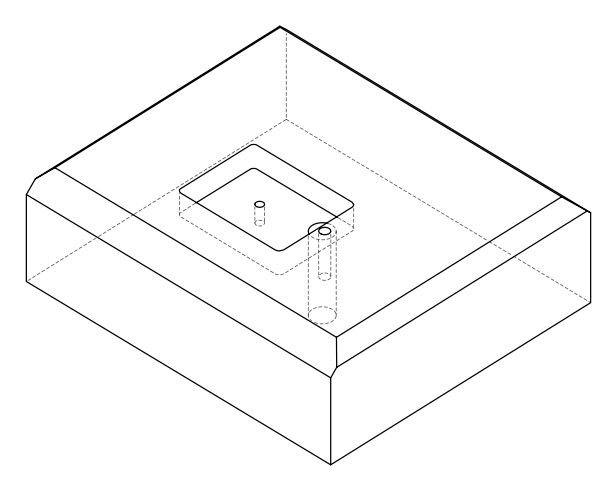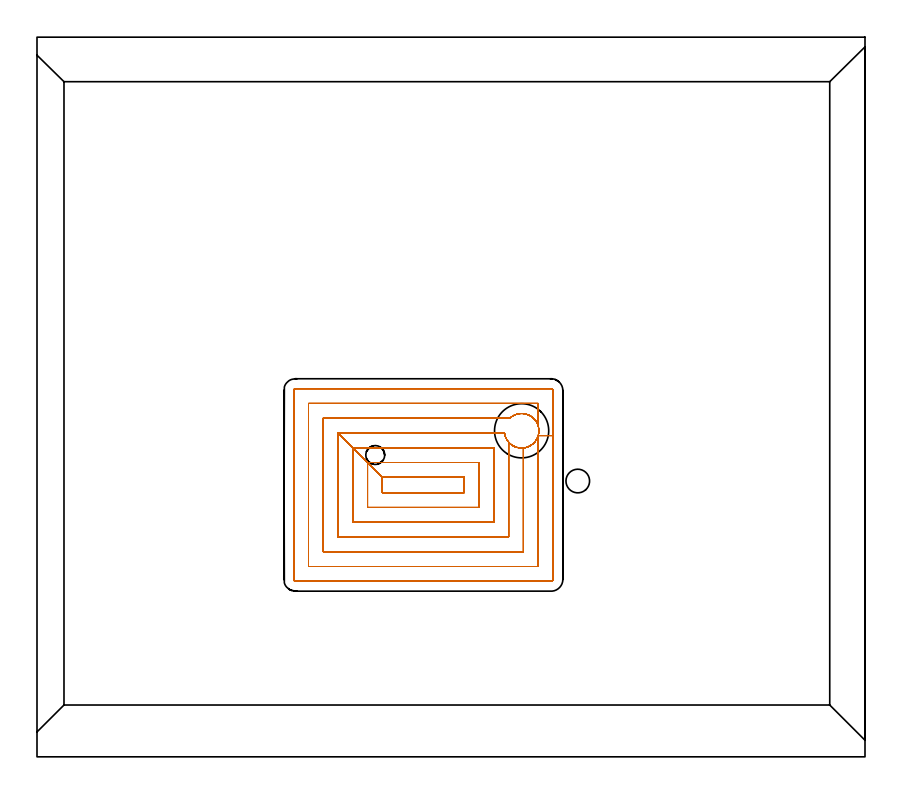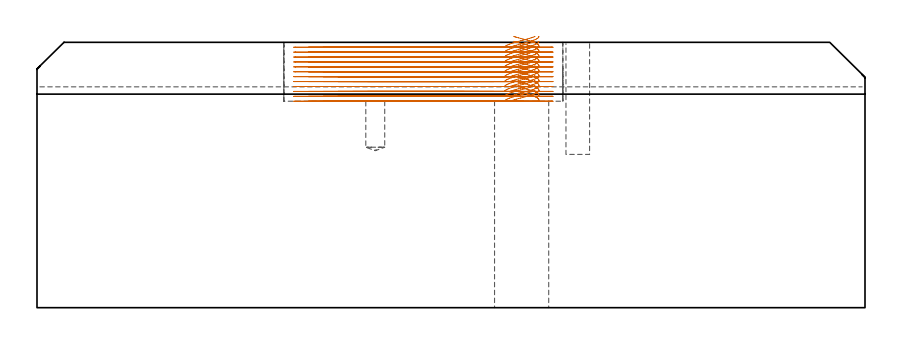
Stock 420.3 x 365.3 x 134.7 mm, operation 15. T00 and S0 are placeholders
(PLAN: 15 operations, 9 tool changes, 145.4 min)
(1 SPOT_DRILL | STEP1HOLE | NXT0321_9005460120000 | 0.06 min | 3552 mm3)
(2 SPOT_DRILL_1 | STEP1POCKET | NXT0321_9005460120000 | 0.03 min | 3261 mm3)
(3 SPOT_DRILL_2 | STEP1POCKET_1 | NXT0321_9005460120000 | 0.03 min | 1 mm3)
(4 DRILL_BLIND_HOLE_INTO_CENTER | STEP1HOLE | NXT0301_067 | 0.07 min | 816 mm3)
(5 GUN_DRILL_THROUGH_HOLE | STEP1HOLE | UGT0307_008 | 0.6 min | 8934 mm3)
(6 DRILL_TO_ENLARGE_THROUGH_HOLE | STEP1HOLE | NXT0301_104 | 0.45 min | 7378 mm3)
(7 DRILL_TO_ENLARGE_THROUGH_HOLE_1 | STEP1HOLE | UGT0301_390 | 0.47 min | 59258 mm3)
(8 DRILL_BLIND_HOLE_INTO_CENTER_1 | STEP1POCKET | NXT0301_067 | 0.12 min | 1769 mm3)
(9 DRILL_BLIND_HOLE_INTO_CENTER_2 | STEP1POCKET_1 | UGT0301_197 | 0.24 min | 2626 mm3)
(10 DRILL_TO_ENLARGE_BLIND_HOLE | STEP1POCKET_1 | UGT0301_373 | 0.24 min | 3787 mm3)
(11 AREA_MILL | FG_CHAMFER_SURFACE | UGT0205_001 | 26.63 min | 107295 mm3)
(12 AREA_MILL_1 | FG_CHAMFER_SURFACE_1 | UGT0205_001 | 18.98 min | 55340 mm3)
(13 AREA_MILL_2 | FG_CHAMFER_SURFACE_2 | UGT0205_001 | 33.13 min | 142661 mm3)
(14 AREA_MILL_3 | FG_CHAMFER_SURFACE_3 | UGT0205_001 | 13.53 min | 30555 mm3)
(15 MILL_RECTANGULAR_POCKET | POCKET_RECTANGULAR_STRAIGHT | NXT0201_013 | Follow Part, ap 2.5, ae 75% | 50.83 min | 434496 mm3)
(TOOL NXT0321_9005460120000 | NC Spot Drill, 142deg, 12mm, Carbide, Uncoated | D12 PA142 FL30 Z2)
(TOOL NXT0301_067 | Carbide Drill 9.6mm [860.1-0960-029A1-MM 2214] | D9.6 PA140 FL47 Z2)
(TOOL UGT0307_008 | Gun Drill 11 mm | D11 PA130 FL24 Z1)
(TOOL NXT0301_104 | Carbide Drill 14mm [860.1-1400-112A1-MM 2214] | D14 PA140 FL123 Z2)
(TOOL UGT0301_390 | Twist Drill 27.5 mm | D27.5 PA118 FL165 Z2)
(TOOL UGT0301_197 | Twist Drill 7.8 mm | D7.8 PA118 FL73 Z2)
(TOOL UGT0301_373 | Twist Drill Flat Bottom 12 mm | D12 PA180 FL101 Z2)
(TOOL UGT0205_001 | Chamfer Mill 20 x 3 x 45 deg. | D20 FL50 Z2)
(TOOL NXT0201_013 | ENDMILL 10mm | D10 FL30 Z4)
(OP 15 MILL_RECTANGULAR_POCKET)
G17 G21 G94 G90
T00 M6
G54
G17 G0 G90 X252.833 Y160.051 S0 M3
G43 Z144.7 H0
Z137.7
G94 G1 X252.507 Y159.641 Z137.56 F250.
X251.714 Y158.867 Z137.263
X250.83 Y158.198 Z136.966
X249.868 Y157.647 Z136.669
X248.845 Y157.221 Z136.372
X247.776 Y156.928 Z136.075
X246.678 Y156.772 Z135.778
X245.57 Y156.755 Z135.481
X244.469 Y156.879 Z135.183
X243.391 Y157.141 Z134.886
X242.998 Y157.284 Z134.774
X242.605 Y157.428 Z134.662
X241.626 Y157.913 Z134.369
X240.716 Y158.517 Z134.077
X239.888 Y159.23 Z133.784
X239.155 Y160.04 Z133.491
X238.528 Y160.935 Z133.199
X238.018 Y161.901 Z132.906
X237.632 Y162.923 Z132.613
X237.376 Y163.985 Z132.32
X237.324 Y164.4 Z132.208
X152.8 F500.
X175.3 Y141.9
Y134.1
X216.9
Y141.9
X175.3
X167.8 Y149.4
Y126.6
X224.4
Y149.4
X167.8
X160.3 Y156.9
Y119.1
X231.9
Y156.9
X160.3
X152.8 Y164.4
Y111.6
X239.4
Y159.761
G0 X254.741 Y165.306 Z137.7
G1 X254.756 Y165.555 Z137.633 F250.
X254.675 Y166.683 Z137.33
X254.45 Y167.792 Z137.027
X254.084 Y168.862 Z136.724
X253.583 Y169.876 Z136.421
X252.956 Y170.817 Z136.118
X252.213 Y171.67 Z135.815
X251.366 Y172.419 Z135.512
X251.024 Y172.66 Z135.399
X250.68 Y172.9 Z135.287
X249.708 Y173.43 Z134.991
X248.677 Y173.834 Z134.694
X247.604 Y174.104 Z134.397
X246.505 Y174.237 Z134.1
X245.397 Y174.231 Z133.804
X244.3 Y174.085 Z133.507
X243.229 Y173.802 Z133.21
X242.203 Y173.386 Z132.914
X241.238 Y172.844 Z132.617
X240.348 Y172.185 Z132.32
X240.041 Y171.9 Z132.208
X145.3 F500.
Y104.1
X246.9
Y156.802
G0 X241.889 Y157.784 Z137.7
G1 X242.605 Y157.428 Z137.486 F250.
X242.998 Y157.284 Z137.373
X243.391 Y157.141 Z137.261
X244.469 Y156.879 Z136.964
X245.57 Y156.755 Z136.667
X246.678 Y156.772 Z136.37
X247.776 Y156.928 Z136.073
X248.845 Y157.221 Z135.776
X249.868 Y157.647 Z135.479
X250.83 Y158.198 Z135.182
X251.714 Y158.867 Z134.885
X252.507 Y159.641 Z134.588
X253.196 Y160.51 Z134.291
X253.419 Y160.864 Z134.179
X253.64 Y161.219 Z134.067
X254.111 Y162.198 Z133.776
X254.457 Y163.228 Z133.485
X254.672 Y164.293 Z133.194
X254.755 Y165.376 Z132.903
X254.703 Y166.461 Z132.611
X254.516 Y167.531 Z132.32
X254.4 Y167.933 Z132.208
Y179.4 F500.
X137.8
Y96.6
X254.4
Y163.062
X261.9
Y186.
G3 X261. Y186.9 R0.9
G1 X131.2
G3 X130.3 Y186. R0.9
G1 Y90.
G3 X131.2 Y89.1 R0.9
G1 X261.
G3 X261.9 Y90. R0.9
G1 Y163.062
Y164.062
G0 X252.833 Y160.053 Z135.208
G1 X252.507 Y159.642 Z135.068 F250.
X251.714 Y158.867 Z134.771
X250.829 Y158.199 Z134.474
X249.868 Y157.648 Z134.177
X248.844 Y157.222 Z133.88
X247.776 Y156.929 Z133.583
X246.678 Y156.773 Z133.286
X245.57 Y156.756 Z132.989
X244.469 Y156.88 Z132.692
X243.392 Y157.141 Z132.395
X242.998 Y157.284 Z132.283
X242.605 Y157.428 Z132.17
X241.627 Y157.914 Z131.878
X240.716 Y158.518 Z131.585
X239.888 Y159.23 Z131.292
X239.155 Y160.04 Z131.
X238.529 Y160.935 Z130.707
X238.019 Y161.901 Z130.414
X237.633 Y162.923 Z130.121
X237.377 Y163.985 Z129.829
X237.324 Y164.4 Z129.717
X152.8 F500.
X175.3 Y141.9
Y134.1
X216.9
Y141.9
X175.3
X167.8 Y149.4
Y126.6
X224.4
Y149.4
X167.8
X160.3 Y156.9
Y119.1
X231.9
Y156.9
X160.3
X152.8 Y164.4
Y111.6
X239.4
Y159.762
G0 X254.741 Y165.306 Z135.208
G1 X254.756 Y165.555 Z135.141 F250.
X254.675 Y166.683 Z134.838
X254.45 Y167.792 Z134.535
X254.084 Y168.862 Z134.232
X253.583 Y169.876 Z133.929
X252.956 Y170.817 Z133.626
X252.213 Y171.67 Z133.323
X251.366 Y172.419 Z133.02
X251.024 Y172.66 Z132.908
X250.68 Y172.9 Z132.796
X249.708 Y173.43 Z132.499
X248.677 Y173.834 Z132.202
X247.604 Y174.104 Z131.906
X246.505 Y174.237 Z131.609
X245.397 Y174.231 Z131.312
X244.3 Y174.085 Z131.015
X243.229 Y173.802 Z130.719
X242.203 Y173.386 Z130.422
X241.238 Y172.844 Z130.125
X240.348 Y172.185 Z129.829
X240.041 Y171.9 Z129.717
X145.3 F500.
Y104.1
X246.9
Y156.803
G0 X241.888 Y157.785 Z135.208
G1 X242.605 Y157.428 Z134.994 F250.
X242.998 Y157.284 Z134.882
X243.392 Y157.141 Z134.769
X244.469 Y156.88 Z134.472
X245.57 Y156.756 Z134.175
X246.678 Y156.773 Z133.878
X247.776 Y156.929 Z133.581
X248.844 Y157.222 Z133.284
X249.868 Y157.648 Z132.987
X250.829 Y158.199 Z132.69
X251.714 Y158.867 Z132.393
X252.507 Y159.642 Z132.096
X253.196 Y160.51 Z131.799
X253.419 Y160.864 Z131.687
X253.64 Y161.219 Z131.575
X254.111 Y162.198 Z131.284
X254.457 Y163.228 Z130.993
X254.672 Y164.293 Z130.702
X254.755 Y165.376 Z130.411
X254.703 Y166.461 Z130.12
X254.516 Y167.531 Z129.829
X254.4 Y167.933 Z129.717
Y179.4 F500.
X137.8
Y96.6
X254.4
Y163.062
X261.9
Y186.
G3 X261. Y186.9 R0.9
G1 X131.2
G3 X130.3 Y186. R0.9
G1 Y90.
G3 X131.2 Y89.1 R0.9
G1 X261.
G3 X261.9 Y90. R0.9
G1 Y163.062
Y164.062
G0 X252.833 Y160.053 Z132.717
G1 X252.507 Y159.642 Z132.576 F250.
X251.714 Y158.867 Z132.279
X250.829 Y158.199 Z131.982
X249.868 Y157.648 Z131.685
X248.844 Y157.222 Z131.388
X247.776 Y156.929 Z131.091
X246.678 Y156.773 Z130.794
X245.57 Y156.756 Z130.497
X244.469 Y156.88 Z130.2
X243.392 Y157.141 Z129.903
X242.998 Y157.284 Z129.791
X242.605 Y157.428 Z129.679
X241.627 Y157.914 Z129.386
X240.716 Y158.518 Z129.093
X239.888 Y159.23 Z128.801
X239.155 Y160.04 Z128.508
X238.529 Y160.935 Z128.215
X238.019 Y161.901 Z127.922
X237.633 Y162.923 Z127.63
X237.377 Y163.985 Z127.337
X237.324 Y164.4 Z127.225
X152.8 F500.
X175.3 Y141.9
Y134.1
X216.9
Y141.9
X175.3
X167.8 Y149.4
Y126.6
X224.4
Y149.4
X167.8
X160.3 Y156.9
Y119.1
X231.9
Y156.9
X160.3
X152.8 Y164.4
Y111.6
X239.4
Y159.762
G0 X254.741 Y165.306 Z132.717
G1 X254.756 Y165.555 Z132.65 F250.
X254.675 Y166.683 Z132.347
X254.45 Y167.792 Z132.043
X254.084 Y168.862 Z131.74
X253.583 Y169.876 Z131.437
X252.956 Y170.817 Z131.134
X252.213 Y171.67 Z130.831
X251.366 Y172.419 Z130.528
X251.024 Y172.66 Z130.416
X250.68 Y172.9 Z130.304
X249.708 Y173.43 Z130.007
X248.677 Y173.834 Z129.711
X247.604 Y174.104 Z129.414
X246.505 Y174.237 Z129.117
X245.397 Y174.231 Z128.821
X244.3 Y174.085 Z128.524
X243.229 Y173.802 Z128.227
X242.203 Y173.386 Z127.93
X241.238 Y172.844 Z127.634
X240.348 Y172.185 Z127.337
X240.041 Y171.9 Z127.225
X145.3 F500.
Y104.1
X246.9
Y156.803
G0 X241.888 Y157.785 Z132.717
G1 X242.605 Y157.428 Z132.502 F250.
X242.998 Y157.284 Z132.39
X243.392 Y157.141 Z132.278
X244.469 Y156.88 Z131.981
X245.57 Y156.756 Z131.684
X246.678 Y156.773 Z131.387
X247.776 Y156.929 Z131.09
X248.844 Y157.222 Z130.793
X249.868 Y157.648 Z130.496
X250.829 Y158.199 Z130.199
X251.714 Y158.867 Z129.902
X252.507 Y159.642 Z129.605
X253.196 Y160.51 Z129.308
X253.419 Y160.864 Z129.196
X253.64 Y161.219 Z129.083
X254.111 Y162.198 Z128.792
X254.457 Y163.228 Z128.501
X254.672 Y164.293 Z128.21
X254.755 Y165.376 Z127.919
X254.703 Y166.461 Z127.628
X254.516 Y167.531 Z127.337
X254.4 Y167.933 Z127.225
Y179.4 F500.
X137.8
Y96.6
X254.4
Y163.062
X261.9
Y186.
G3 X261. Y186.9 R0.9
G1 X131.2
G3 X130.3 Y186. R0.9
G1 Y90.
G3 X131.2 Y89.1 R0.9
G1 X261.
G3 X261.9 Y90. R0.9
G1 Y163.062
Y164.062
G0 X252.833 Y160.052 Z130.225
G1 X252.507 Y159.642 Z130.084 F250.
X251.714 Y158.867 Z129.787
X250.829 Y158.199 Z129.49
X249.868 Y157.648 Z129.193
X248.844 Y157.222 Z128.896
X247.776 Y156.929 Z128.599
X246.678 Y156.773 Z128.302
X245.57 Y156.756 Z128.006
X244.469 Y156.88 Z127.709
X243.392 Y157.141 Z127.412
X242.998 Y157.284 Z127.299
X242.605 Y157.428 Z127.187
X241.626 Y157.913 Z126.894
X240.716 Y158.517 Z126.602
X239.888 Y159.23 Z126.309
X239.155 Y160.04 Z126.016
X238.528 Y160.935 Z125.724
X238.018 Y161.901 Z125.431
X237.632 Y162.923 Z125.138
X237.376 Y163.985 Z124.845
X237.323 Y164.4 Z124.733
X152.8 F500.
X175.3 Y141.9
Y134.1
X216.9
Y141.9
X175.3
X167.8 Y149.4
Y126.6
X224.4
Y149.4
X167.8
X160.3 Y156.9
Y119.1
X231.9
Y156.9
X160.3
X152.8 Y164.4
Y111.6
X239.4
Y159.761
G0 X254.741 Y165.306 Z130.225
G1 X254.756 Y165.555 Z130.158 F250.
X254.675 Y166.683 Z129.855
X254.45 Y167.792 Z129.552
X254.084 Y168.862 Z129.249
X253.583 Y169.876 Z128.946
X252.956 Y170.817 Z128.643
X252.213 Y171.67 Z128.34
X251.366 Y172.419 Z128.037
X251.024 Y172.66 Z127.924
X250.68 Y172.9 Z127.812
X249.708 Y173.43 Z127.516
X248.677 Y173.834 Z127.219
X247.604 Y174.104 Z126.922
X246.505 Y174.237 Z126.626
X245.397 Y174.231 Z126.329
X244.3 Y174.085 Z126.032
X243.229 Y173.802 Z125.735
X242.203 Y173.386 Z125.439
X241.238 Y172.844 Z125.142
X240.348 Y172.185 Z124.845
X240.041 Y171.9 Z124.733
X145.3 F500.
Y104.1
X246.9
Y156.803
G0 X241.888 Y157.785 Z130.225
G1 X242.605 Y157.428 Z130.01 F250.
X242.998 Y157.284 Z129.898
X243.392 Y157.141 Z129.786
X244.469 Y156.88 Z129.489
X245.57 Y156.756 Z129.192
X246.678 Y156.773 Z128.895
X247.776 Y156.929 Z128.598
X248.844 Y157.222 Z128.301
X249.868 Y157.648 Z128.004
X250.829 Y158.199 Z127.707
X251.714 Y158.867 Z127.41
X252.507 Y159.642 Z127.113
X253.196 Y160.51 Z126.816
X253.419 Y160.864 Z126.704
X253.64 Y161.219 Z126.592
X254.111 Y162.198 Z126.301
X254.457 Y163.228 Z126.01
X254.672 Y164.293 Z125.719
X254.755 Y165.376 Z125.428
X254.703 Y166.461 Z125.136
X254.516 Y167.531 Z124.845
X254.4 Y167.933 Z124.733
Y179.4 F500.
X137.8
Y96.6
X254.4
Y163.062
X261.9
Y186.
G3 X261. Y186.9 R0.9
G1 X131.2
G3 X130.3 Y186. R0.9
G1 Y90.
G3 X131.2 Y89.1 R0.9
G1 X261.
G3 X261.9 Y90. R0.9
G1 Y163.062
Y164.062
G0 X252.833 Y160.052 Z127.733
G1 X252.507 Y159.642 Z127.593 F250.
X251.714 Y158.867 Z127.296
X250.829 Y158.199 Z126.999
X249.868 Y157.648 Z126.702
X248.844 Y157.222 Z126.405
X247.776 Y156.929 Z126.108
X246.678 Y156.773 Z125.811
X245.57 Y156.756 Z125.514
X244.469 Y156.88 Z125.217
X243.392 Y157.141 Z124.92
X242.998 Y157.284 Z124.808
X242.605 Y157.428 Z124.696
X241.626 Y157.913 Z124.403
X240.716 Y158.517 Z124.11
X239.888 Y159.23 Z123.817
X239.155 Y160.04 Z123.525
X238.528 Y160.935 Z123.232
X238.018 Y161.901 Z122.939
X237.632 Y162.923 Z122.646
X237.376 Y163.985 Z122.354
X237.323 Y164.4 Z122.242
X152.8 F500.
X175.3 Y141.9
Y134.1
X216.9
Y141.9
X175.3
X167.8 Y149.4
Y126.6
X224.4
Y149.4
X167.8
X160.3 Y156.9
Y119.1
X231.9
Y156.9
X160.3
X152.8 Y164.4
Y111.6
X239.4
Y159.761
G0 X254.741 Y165.305 Z127.733
G1 X254.755 Y165.555 Z127.666 F250.
X254.675 Y166.683 Z127.363
X254.45 Y167.792 Z127.06
X254.084 Y168.862 Z126.757
X253.583 Y169.876 Z126.454
X252.956 Y170.817 Z126.151
X252.213 Y171.67 Z125.848
X251.366 Y172.419 Z125.545
X251.024 Y172.66 Z125.433
X250.68 Y172.9 Z125.321
X249.708 Y173.43 Z125.024
X248.677 Y173.834 Z124.727
X247.604 Y174.104 Z124.431
X246.505 Y174.237 Z124.134
X245.397 Y174.231 Z123.837
X244.3 Y174.085 Z123.54
X243.23 Y173.802 Z123.244
X242.203 Y173.386 Z122.947
X241.238 Y172.844 Z122.65
X240.348 Y172.185 Z122.354
X240.041 Y171.9 Z122.242
X145.3 F500.
Y104.1
X246.9
Y156.803
G0 X241.889 Y157.787 Z127.733
G1 X242.605 Y157.428 Z127.519 F250.
X242.998 Y157.284 Z127.406
X243.392 Y157.141 Z127.294
X244.469 Y156.88 Z126.997
X245.57 Y156.756 Z126.7
X246.678 Y156.773 Z126.403
X247.776 Y156.929 Z126.106
X248.844 Y157.222 Z125.809
X249.868 Y157.648 Z125.512
X250.829 Y158.199 Z125.215
X251.714 Y158.867 Z124.918
X252.507 Y159.642 Z124.621
X253.196 Y160.51 Z124.324
X253.419 Y160.864 Z124.212
X253.64 Y161.219 Z124.1
X254.111 Y162.198 Z123.809
X254.457 Y163.228 Z123.518
X254.672 Y164.293 Z123.227
X254.755 Y165.376 Z122.936
X254.703 Y166.461 Z122.645
X254.516 Y167.531 Z122.354
X254.4 Y167.933 Z122.242
Y179.4 F500.
X137.8
Y96.6
X254.4
Y163.062
X261.9
Y186.
G3 X261. Y186.9 R0.9
G1 X131.2
G3 X130.3 Y186. R0.9
G1 Y90.
G3 X131.2 Y89.1 R0.9
G1 X261.
G3 X261.9 Y90. R0.9
G1 Y163.062
Y164.062
G0 X252.833 Y160.051 Z125.242
G1 X252.508 Y159.642 Z125.101 F250.
X251.715 Y158.868 Z124.805
X250.832 Y158.2 Z124.508
X249.871 Y157.648 Z124.211
X248.848 Y157.223 Z123.914
X247.78 Y156.929 Z123.617
X246.683 Y156.772 Z123.321
X245.576 Y156.755 Z123.024
X244.475 Y156.878 Z122.727
X243.398 Y157.138 Z122.43
X242.998 Y157.284 Z122.316
X242.605 Y157.428 Z122.204
X241.626 Y157.913 Z121.911
X240.716 Y158.517 Z121.618
X239.888 Y159.23 Z121.326
X239.155 Y160.04 Z121.033
X238.528 Y160.935 Z120.74
X238.018 Y161.901 Z120.448
X237.632 Y162.923 Z120.155
X237.376 Y163.985 Z119.862
X237.323 Y164.4 Z119.75
X152.8 F500.
X175.3 Y141.9
Y134.1
X216.9
Y141.9
X175.3
X167.8 Y149.4
Y126.6
X224.4
Y149.4
X167.8
X160.3 Y156.9
Y119.1
X231.9
Y156.9
X160.3
X152.8 Y164.4
Y111.6
X239.4
Y159.761
G0 X254.741 Y165.305 Z125.242
G1 X254.755 Y165.555 Z125.175 F250.
X254.675 Y166.683 Z124.872
X254.45 Y167.792 Z124.568
X254.084 Y168.862 Z124.265
X253.583 Y169.876 Z123.962
X252.956 Y170.817 Z123.659
X252.213 Y171.67 Z123.356
X251.366 Y172.419 Z123.053
X251.024 Y172.66 Z122.941
X250.68 Y172.9 Z122.829
X249.708 Y173.43 Z122.532
X248.677 Y173.834 Z122.236
X247.604 Y174.104 Z121.939
X246.505 Y174.237 Z121.642
X245.397 Y174.231 Z121.346
X244.3 Y174.085 Z121.049
X243.23 Y173.802 Z120.752
X242.203 Y173.386 Z120.455
X241.238 Y172.844 Z120.159
X240.348 Y172.185 Z119.862
X240.041 Y171.9 Z119.75
X145.3 F500.
Y104.1
X246.9
Y156.802
G0 X241.889 Y157.785 Z125.242
G1 X242.605 Y157.428 Z125.027 F250.
X243.005 Y157.281 Z124.913
X243.398 Y157.138 Z124.801
X244.475 Y156.878 Z124.504
X245.576 Y156.755 Z124.207
X246.683 Y156.772 Z123.91
X247.78 Y156.929 Z123.614
X248.848 Y157.223 Z123.317
X249.871 Y157.648 Z123.02
X250.832 Y158.2 Z122.723
X251.715 Y158.868 Z122.426
X252.508 Y159.642 Z122.13
X253.196 Y160.51 Z121.833
X253.419 Y160.864 Z121.721
X253.64 Y161.219 Z121.608
X254.111 Y162.198 Z121.317
X254.457 Y163.228 Z121.026
X254.672 Y164.293 Z120.735
X254.755 Y165.376 Z120.444
X254.703 Y166.461 Z120.153
X254.516 Y167.531 Z119.862
X254.4 Y167.933 Z119.75
Y179.4 F500.
X137.8
Y96.6
X254.4
Y163.062
X261.9
Y186.
G3 X261. Y186.9 R0.9
G1 X131.2
G3 X130.3 Y186. R0.9
G1 Y90.
G3 X131.2 Y89.1 R0.9
G1 X261.
G3 X261.9 Y90. R0.9
G1 Y163.062
Y164.062
G0 X252.833 Y160.052 Z122.75
G1 X252.507 Y159.642 Z122.609 F250.
X251.714 Y158.867 Z122.312
X250.829 Y158.199 Z122.015
X249.868 Y157.648 Z121.718
X248.844 Y157.222 Z121.421
X247.776 Y156.929 Z121.124
X246.678 Y156.773 Z120.827
X245.57 Y156.756 Z120.53
X244.469 Y156.88 Z120.234
X243.392 Y157.141 Z119.937
X242.998 Y157.284 Z119.824
X242.605 Y157.428 Z119.712
X241.626 Y157.913 Z119.419
X240.716 Y158.517 Z119.127
X239.888 Y159.23 Z118.834
X239.155 Y160.04 Z118.541
X238.529 Y160.935 Z118.249
X238.018 Y161.901 Z117.956
X237.632 Y162.923 Z117.663
X237.376 Y163.985 Z117.37
X237.324 Y164.4 Z117.258
X152.8 F500.
X175.3 Y141.9
Y134.1
X216.9
Y141.9
X175.3
X167.8 Y149.4
Y126.6
X224.4
Y149.4
X167.8
X160.3 Y156.9
Y119.1
X231.9
Y156.9
X160.3
X152.8 Y164.4
Y111.6
X239.4
Y159.761
G0 X254.741 Y165.306 Z122.75
G1 X254.756 Y165.555 Z122.683 F250.
X254.675 Y166.683 Z122.38
X254.45 Y167.792 Z122.077
X254.084 Y168.862 Z121.774
X253.583 Y169.876 Z121.471
X252.956 Y170.817 Z121.168
X252.213 Y171.67 Z120.865
X251.366 Y172.419 Z120.562
X251.024 Y172.66 Z120.449
X250.68 Y172.9 Z120.337
X249.708 Y173.43 Z120.041
X248.677 Y173.834 Z119.744
X247.604 Y174.104 Z119.447
X246.505 Y174.237 Z119.151
X245.397 Y174.231 Z118.854
X244.3 Y174.085 Z118.557
X243.229 Y173.802 Z118.261
X242.203 Y173.386 Z117.964
X241.238 Y172.844 Z117.667
X240.348 Y172.185 Z117.37
X240.041 Y171.9 Z117.258
X145.3 F500.
Y104.1
X246.9
Y156.803
G0 X241.888 Y157.785 Z122.75
G1 X242.605 Y157.428 Z122.535 F250.
X242.998 Y157.284 Z122.423
X243.392 Y157.141 Z122.311
X244.469 Y156.88 Z122.014
X245.57 Y156.756 Z121.717
X246.678 Y156.773 Z121.42
X247.776 Y156.929 Z121.123
X248.844 Y157.222 Z120.826
X249.868 Y157.648 Z120.529
X250.829 Y158.199 Z120.232
X251.714 Y158.867 Z119.935
X252.507 Y159.642 Z119.638
X253.196 Y160.51 Z119.341
X253.419 Y160.864 Z119.229
X253.64 Y161.219 Z119.117
X254.111 Y162.198 Z118.826
X254.457 Y163.228 Z118.535
X254.672 Y164.293 Z118.244
X254.755 Y165.376 Z117.953
X254.703 Y166.461 Z117.661
X254.516 Y167.531 Z117.37
X254.4 Y167.933 Z117.258
Y179.4 F500.
X137.8
Y96.6
X254.4
Y163.062
X261.9
Y186.
G3 X261. Y186.9 R0.9
G1 X131.2
G3 X130.3 Y186. R0.9
G1 Y90.
G3 X131.2 Y89.1 R0.9
G1 X261.
G3 X261.9 Y90. R0.9
G1 Y163.062
Y164.062
G0 X252.834 Y160.053 Z120.258
G1 X252.507 Y159.641 Z120.117 F250.
X251.713 Y158.867 Z119.82
X250.829 Y158.199 Z119.523
X249.867 Y157.648 Z119.226
X248.843 Y157.222 Z118.929
X247.774 Y156.929 Z118.632
X246.676 Y156.773 Z118.335
X245.568 Y156.757 Z118.038
X244.466 Y156.88 Z117.741
X243.389 Y157.142 Z117.444
X242.995 Y157.285 Z117.332
X242.602 Y157.429 Z117.219
X241.624 Y157.915 Z116.927
X240.715 Y158.519 Z116.634
X239.887 Y159.232 Z116.342
X239.155 Y160.042 Z116.049
X238.529 Y160.936 Z115.757
X238.019 Y161.902 Z115.464
X237.633 Y162.923 Z115.171
X237.377 Y163.985 Z114.879
X237.325 Y164.4 Z114.767
X152.8 F500.
X175.3 Y141.9
Y134.1
X216.9
Y141.9
X175.3
X167.8 Y149.4
Y126.6
X224.4
Y149.4
X167.8
X160.3 Y156.9
Y119.1
X231.9
Y156.9
X160.3
X152.8 Y164.4
Y111.6
X239.4
Y159.763
G0 X254.741 Y165.306 Z120.258
G1 X254.756 Y165.555 Z120.191 F250.
X254.675 Y166.683 Z119.888
X254.45 Y167.792 Z119.585
X254.084 Y168.862 Z119.282
X253.583 Y169.876 Z118.979
X252.956 Y170.817 Z118.676
X252.213 Y171.67 Z118.373
X251.366 Y172.419 Z118.07
X251.024 Y172.66 Z117.958
X250.68 Y172.9 Z117.846
X249.708 Y173.43 Z117.549
X248.677 Y173.834 Z117.252
X247.604 Y174.104 Z116.956
X246.505 Y174.237 Z116.659
X245.397 Y174.231 Z116.362
X244.3 Y174.085 Z116.066
X243.229 Y173.802 Z115.769
X242.203 Y173.386 Z115.472
X241.238 Y172.844 Z115.175
X240.348 Y172.185 Z114.879
X240.041 Y171.9 Z114.767
X145.3 F500.
Y104.1
X246.9
Y156.803
G0 X241.888 Y157.785 Z120.258
G1 X242.602 Y157.429 Z120.044 F250.
X242.995 Y157.285 Z119.932
X243.389 Y157.142 Z119.82
X244.466 Y156.88 Z119.523
X245.568 Y156.757 Z119.226
X246.676 Y156.773 Z118.929
X247.774 Y156.929 Z118.632
X248.843 Y157.222 Z118.335
X249.867 Y157.648 Z118.038
X250.829 Y158.199 Z117.741
X251.713 Y158.867 Z117.444
X252.507 Y159.641 Z117.147
X253.196 Y160.51 Z116.85
X253.419 Y160.864 Z116.737
X253.64 Y161.219 Z116.625
X254.111 Y162.198 Z116.334
X254.457 Y163.228 Z116.043
X254.672 Y164.293 Z115.752
X254.755 Y165.376 Z115.461
X254.703 Y166.461 Z115.17
X254.516 Y167.531 Z114.879
X254.4 Y167.933 Z114.767
Y179.4 F500.
X137.8
Y96.6
X254.4
Y163.062
X261.9
Y186.
G3 X261. Y186.9 R0.9
G1 X131.2
G3 X130.3 Y186. R0.9
G1 Y90.
G3 X131.2 Y89.1 R0.9
G1 X261.
G3 X261.9 Y90. R0.9
G1 Y163.062
Y164.062
G0 X252.836 Y160.05 Z117.767
G1 X252.589 Y159.733 Z117.659 F250.
X251.898 Y159.03 Z117.395
X251.133 Y158.409 Z117.131
X250.303 Y157.878 Z116.867
X249.419 Y157.443 Z116.603
X249.026 Y157.298 Z116.491
X248.633 Y157.153 Z116.378
X247.6 Y156.895 Z116.093
X246.544 Y156.764 Z115.808
X245.48 Y156.761 Z115.523
X244.423 Y156.888 Z115.237
X243.389 Y157.142 Z114.952
X242.995 Y157.285 Z114.84
X242.602 Y157.429 Z114.728
X241.624 Y157.915 Z114.435
X240.715 Y158.519 Z114.143
X239.887 Y159.232 Z113.85
X239.155 Y160.042 Z113.557
X238.529 Y160.936 Z113.265
X238.019 Y161.902 Z112.972
X237.633 Y162.923 Z112.68
X237.377 Y163.985 Z112.387
X237.325 Y164.4 Z112.275
X152.8 F500.
X175.3 Y141.9
Y134.1
X216.9
Y141.9
X175.3
X167.8 Y149.4
Y126.6
X224.4
Y149.4
X167.8
X160.3 Y156.9
Y119.1
X231.9
Y156.9
X160.3
X152.8 Y164.4
Y111.6
X239.4
Y159.763
G0 X254.741 Y165.306 Z117.767
G1 X254.756 Y165.555 Z117.7 F250.
X254.675 Y166.683 Z117.397
X254.45 Y167.792 Z117.094
X254.084 Y168.862 Z116.79
X253.583 Y169.876 Z116.487
X252.956 Y170.817 Z116.184
X252.213 Y171.67 Z115.881
X251.366 Y172.419 Z115.578
X251.024 Y172.66 Z115.466
X250.68 Y172.9 Z115.354
X249.708 Y173.43 Z115.057
X248.677 Y173.834 Z114.761
X247.604 Y174.104 Z114.464
X246.505 Y174.237 Z114.167
X245.397 Y174.231 Z113.871
X244.3 Y174.085 Z113.574
X243.229 Y173.802 Z113.277
X242.203 Y173.386 Z112.981
X241.238 Y172.844 Z112.684
X240.348 Y172.185 Z112.387
X240.041 Y171.9 Z112.275
X145.3 F500.
Y104.1
X246.9
Y156.803
G0 X241.889 Y157.785 Z117.767
G1 X242.602 Y157.429 Z117.553 F250.
X242.995 Y157.285 Z117.441
X243.389 Y157.142 Z117.329
X244.423 Y156.888 Z117.044
X245.48 Y156.761 Z116.758
X246.544 Y156.764 Z116.473
X247.6 Y156.895 Z116.188
X248.633 Y157.153 Z115.903
X249.026 Y157.298 Z115.79
X249.419 Y157.443 Z115.678
X250.303 Y157.878 Z115.414
X251.133 Y158.409 Z115.15
X251.898 Y159.03 Z114.886
X252.589 Y159.733 Z114.622
X253.196 Y160.51 Z114.358
X253.419 Y160.864 Z114.246
X253.64 Y161.219 Z114.134
X254.111 Y162.198 Z113.842
X254.457 Y163.228 Z113.551
X254.672 Y164.293 Z113.26
X254.755 Y165.376 Z112.969
X254.703 Y166.461 Z112.678
X254.516 Y167.531 Z112.387
X254.4 Y167.933 Z112.275
Y179.4 F500.
X137.8
Y96.6
X254.4
Y163.062
X261.9
Y186.
G3 X261. Y186.9 R0.9
G1 X131.2
G3 X130.3 Y186. R0.9
G1 Y90.
G3 X131.2 Y89.1 R0.9
G1 X261.
G3 X261.9 Y90. R0.9
G1 Y163.062
Y164.062
G0 X252.833 Y160.052 Z115.275
G1 X252.507 Y159.642 Z115.134 F250.
X251.714 Y158.867 Z114.837
X250.829 Y158.199 Z114.54
X249.868 Y157.648 Z114.243
X248.844 Y157.222 Z113.946
X247.776 Y156.929 Z113.65
X246.678 Y156.773 Z113.353
X245.57 Y156.756 Z113.056
X244.469 Y156.88 Z112.759
X243.392 Y157.141 Z112.462
X242.998 Y157.284 Z112.349
X242.605 Y157.428 Z112.237
X241.626 Y157.913 Z111.945
X240.716 Y158.517 Z111.652
X239.888 Y159.23 Z111.359
X239.155 Y160.04 Z111.066
X238.528 Y160.935 Z110.774
X238.018 Y161.901 Z110.481
X237.632 Y162.923 Z110.188
X237.376 Y163.985 Z109.895
X237.323 Y164.4 Z109.783
X152.8 F500.
X175.3 Y141.9
Y134.1
X216.9
Y141.9
X175.3
X167.8 Y149.4
Y126.6
X224.4
Y149.4
X167.8
X160.3 Y156.9
Y119.1
X231.9
Y156.9
X160.3
X152.8 Y164.4
Y111.6
X239.4
Y159.761
G0 X254.741 Y165.305 Z115.275
G1 X254.755 Y165.555 Z115.208 F250.
X254.675 Y166.683 Z114.905
X254.45 Y167.792 Z114.602
X254.084 Y168.862 Z114.299
X253.583 Y169.876 Z113.996
X252.956 Y170.817 Z113.693
X252.213 Y171.67 Z113.39
X251.366 Y172.419 Z113.087
X251.024 Y172.66 Z112.974
X250.68 Y172.9 Z112.862
X249.708 Y173.43 Z112.566
X248.677 Y173.834 Z112.269
X247.604 Y174.104 Z111.972
X246.505 Y174.237 Z111.676
X245.397 Y174.231 Z111.379
X244.3 Y174.085 Z111.082
X243.23 Y173.801 Z110.786
X242.203 Y173.386 Z110.489
X241.238 Y172.844 Z110.192
X240.348 Y172.185 Z109.896
X240.041 Y171.9 Z109.783
X145.3 F500.
Y104.1
X246.9
Y156.803
G0 X241.887 Y157.785 Z115.275
G1 X242.605 Y157.428 Z115.06 F250.
X242.998 Y157.284 Z114.948
X243.392 Y157.141 Z114.836
X244.469 Y156.88 Z114.539
X245.57 Y156.756 Z114.242
X246.678 Y156.773 Z113.945
X247.776 Y156.929 Z113.648
X248.844 Y157.222 Z113.351
X249.868 Y157.648 Z113.054
X250.829 Y158.199 Z112.757
X251.714 Y158.867 Z112.46
X252.507 Y159.642 Z112.163
X253.196 Y160.51 Z111.866
X253.419 Y160.864 Z111.754
X253.64 Y161.219 Z111.642
X254.111 Y162.198 Z111.351
X254.457 Y163.228 Z111.06
X254.672 Y164.292 Z110.769
X254.755 Y165.376 Z110.478
X254.702 Y166.46 Z110.186
X254.516 Y167.531 Z109.895
X254.4 Y167.933 Z109.783
Y179.4 F500.
X137.8
Y96.6
X254.4
Y163.063
X261.9
Y186.
G3 X261. Y186.9 R0.9
G1 X131.2
G3 X130.3 Y186. R0.9
G1 Y90.
G3 X131.2 Y89.1 R0.9
G1 X261.
G3 X261.9 Y90. R0.9
G1 Y163.063
Y164.063
G0 X252.836 Y160.049 Z112.783
G1 X252.326 Y159.446 Z112.572 F250.
X251.533 Y158.715 Z112.283
X250.656 Y158.086 Z111.994
X249.708 Y157.57 Z111.704
X248.704 Y157.175 Z111.415
X247.66 Y156.905 Z111.126
X246.59 Y156.766 Z110.837
X245.511 Y156.759 Z110.548
X244.439 Y156.884 Z110.259
X243.391 Y157.141 Z109.97
X242.998 Y157.284 Z109.858
X242.605 Y157.428 Z109.746
X241.626 Y157.913 Z109.453
X240.716 Y158.517 Z109.16
X239.888 Y159.23 Z108.867
X239.155 Y160.04 Z108.575
X238.528 Y160.935 Z108.282
X238.018 Y161.901 Z107.989
X237.632 Y162.923 Z107.697
X237.376 Y163.985 Z107.404
X237.323 Y164.4 Z107.292
X152.8 F500.
X175.3 Y141.9
Y134.1
X216.9
Y141.9
X175.3
X167.8 Y149.4
Y126.6
X224.4
Y149.4
X167.8
X160.3 Y156.9
Y119.1
X231.9
Y156.9
X160.3
X152.8 Y164.4
Y111.6
X239.4
Y159.761
G0 X254.737 Y165.304 Z112.783
G1 X254.74 Y166.024 Z112.59 F250.
X254.599 Y167.145 Z112.288
X254.316 Y168.238 Z111.985
X253.894 Y169.286 Z111.682
X253.341 Y170.271 Z111.38
X252.666 Y171.177 Z111.077
X251.879 Y171.988 Z110.774
X251.556 Y172.255 Z110.662
X251.297 Y172.468 Z110.572
X250.649 Y172.908 Z110.362
X250.294 Y173.13 Z110.25
X249.228 Y173.637 Z109.934
X248.104 Y173.996 Z109.617
X246.942 Y174.201 Z109.301
X245.763 Y174.248 Z108.985
X244.588 Y174.137 Z108.669
X243.439 Y173.868 Z108.352
X242.336 Y173.448 Z108.036
X241.299 Y172.883 Z107.72
X240.348 Y172.185 Z107.404
X240.041 Y171.9 Z107.292
X145.3 F500.
Y104.1
X246.9
Y156.802
G0 X241.888 Y157.784 Z112.783
G1 X242.605 Y157.428 Z112.569 F250.
X242.998 Y157.284 Z112.457
X243.391 Y157.141 Z112.345
X244.439 Y156.884 Z112.056
X245.511 Y156.759 Z111.766
X246.59 Y156.766 Z111.477
X247.66 Y156.905 Z111.188
X248.704 Y157.175 Z110.899
X249.708 Y157.57 Z110.61
X250.656 Y158.086 Z110.321
X251.533 Y158.715 Z110.032
X252.326 Y159.446 Z109.743
X253.023 Y160.269 Z109.454
X253.544 Y161.066 Z109.199
X253.658 Y161.272 Z109.136
X253.86 Y161.639 Z109.023
X254.251 Y162.567 Z108.753
X254.533 Y163.534 Z108.484
X254.702 Y164.527 Z108.214
X254.755 Y165.533 Z107.944
X254.693 Y166.539 Z107.674
X254.516 Y167.531 Z107.404
X254.4 Y167.933 Z107.292
Y179.4 F500.
X137.8
Y96.6
X254.4
Y163.063
X261.9
Y186.
G3 X261. Y186.9 R0.9
G1 X131.2
G3 X130.3 Y186. R0.9
G1 Y90.
G3 X131.2 Y89.1 R0.9
G1 X261.
G3 X261.9 Y90. R0.9
G1 Y163.063
Y164.063
G0 X252.834 Y160.052 Z110.292
G1 X252.45 Y159.579 Z110.128 F250.
X251.656 Y158.818 Z109.834
X250.774 Y158.163 Z109.539
X249.817 Y157.623 Z109.245
X248.8 Y157.207 Z108.951
X247.739 Y156.922 Z108.656
X246.65 Y156.771 Z108.362
X245.551 Y156.757 Z108.067
X244.459 Y156.881 Z107.773
X243.392 Y157.141 Z107.478
X242.998 Y157.284 Z107.366
X242.605 Y157.428 Z107.254
X241.626 Y157.913 Z106.961
X240.716 Y158.517 Z106.668
X239.888 Y159.23 Z106.376
X239.155 Y160.04 Z106.083
X238.528 Y160.935 Z105.79
X238.018 Y161.901 Z105.498
X237.632 Y162.923 Z105.205
X237.376 Y163.985 Z104.912
X237.324 Y164.4 Z104.8
X152.8 F500.
X175.3 Y141.9
Y134.1
X216.9
Y141.9
X175.3
X167.8 Y149.4
Y126.6
X224.4
Y149.4
X167.8
X160.3 Y156.9
Y119.1
X231.9
Y156.9
X160.3
X152.8 Y164.4
Y111.6
X239.4
Y159.761
G0 X254.747 Y165.307 Z110.292
G1 X254.755 Y165.427 Z110.259 F250.
X254.7 Y166.485 Z109.976
X254.517 Y167.528 Z109.692
X254.21 Y168.541 Z109.408
X253.783 Y169.51 Z109.124
X253.242 Y170.421 Z108.84
X252.595 Y171.259 Z108.557
X252.305 Y171.561 Z108.445
X252.015 Y171.863 Z108.332
X251.365 Y172.42 Z108.103
X250.56 Y172.975 Z107.841
X250.192 Y173.175 Z107.729
X249.825 Y173.375 Z107.617
X248.786 Y173.798 Z107.316
X247.702 Y174.086 Z107.016
X246.59 Y174.232 Z106.715
X245.469 Y174.235 Z106.415
X244.356 Y174.096 Z106.114
X243.27 Y173.815 Z105.814
X242.229 Y173.398 Z105.513
X241.25 Y172.852 Z105.213
X240.348 Y172.185 Z104.912
X240.041 Y171.9 Z104.8
X145.3 F500.
Y104.1
X246.9
Y156.803
G0 X241.889 Y157.786 Z110.292
G1 X242.605 Y157.428 Z110.077 F250.
X242.998 Y157.284 Z109.965
X243.392 Y157.141 Z109.853
X244.459 Y156.881 Z109.558
X245.551 Y156.757 Z109.264
X246.65 Y156.771 Z108.97
X247.739 Y156.922 Z108.675
X248.8 Y157.207 Z108.381
X249.817 Y157.623 Z108.086
X250.774 Y158.163 Z107.792
X251.656 Y158.818 Z107.497
X252.45 Y159.579 Z107.203
X253.142 Y160.432 Z106.908
X253.641 Y161.221 Z106.658
X253.82 Y161.557 Z106.556
X253.99 Y161.94 Z106.444
X254.16 Y162.322 Z106.332
X254.484 Y163.331 Z106.048
X254.683 Y164.372 Z105.764
X254.755 Y165.429 Z105.48
X254.7 Y166.487 Z105.196
X254.516 Y167.531 Z104.912
X254.4 Y167.933 Z104.8
Y179.4 F500.
X137.8
Y96.6
X254.4
Y163.062
X261.9
Y186.
G3 X261. Y186.9 R0.9
G1 X131.2
G3 X130.3 Y186. R0.9
G1 Y90.
G3 X131.2 Y89.1 R0.9
G1 X261.
G3 X261.9 Y90. R0.9
G1 Y163.062
Y164.062
G0 Z144.7
M5
M2
